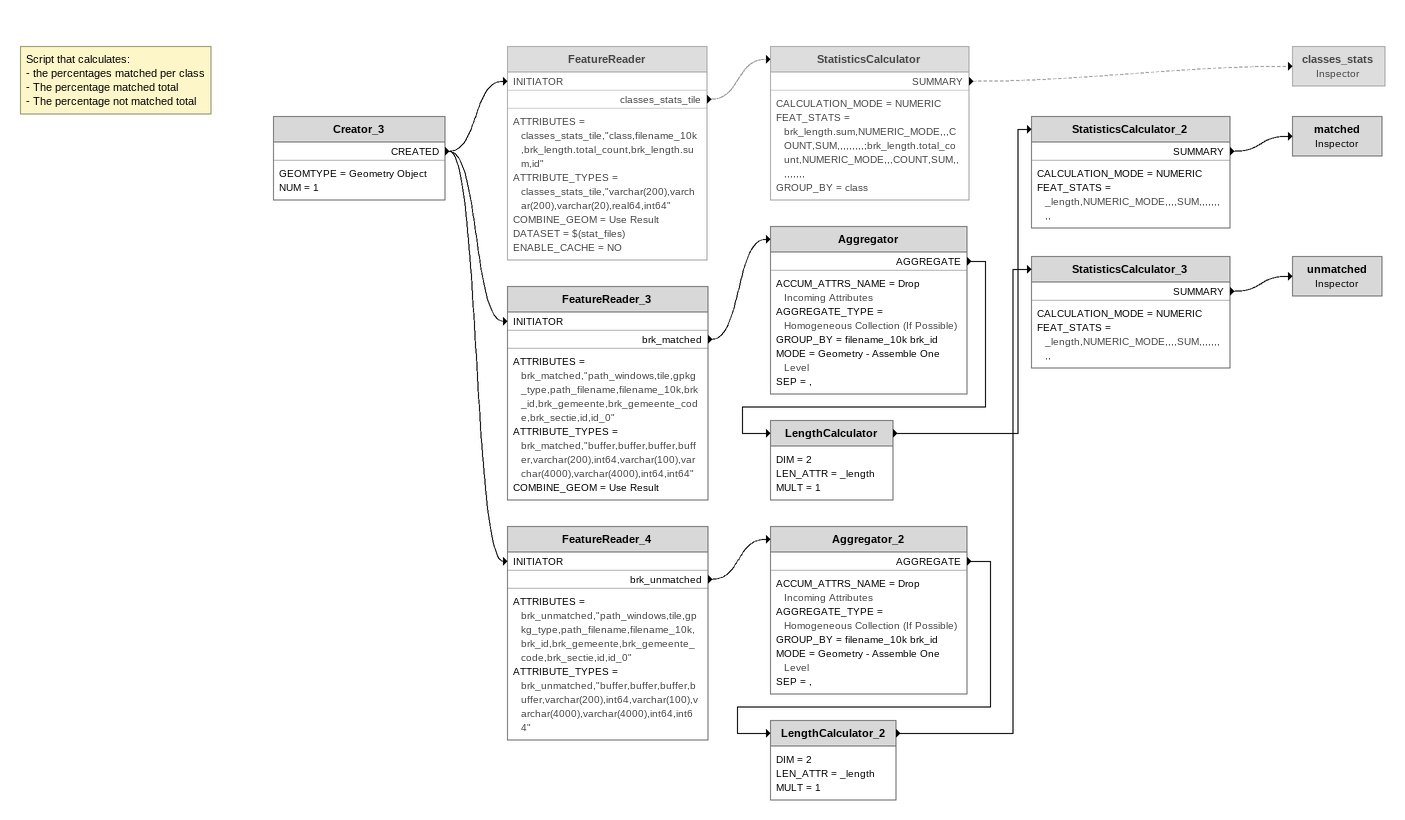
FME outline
Note: Script that calculates: / - the percentages matched per class / - The percentage matched total / - The percentage not matched total
Creator_3
    GEOMTYPE = Geometry Object
    NUM = 1
    CREATED -> FeatureReader [INITIATOR]
    CREATED -> FeatureReader_3 [INITIATOR]
    CREATED -> FeatureReader_4 [INITIATOR]
FeatureReader [off]
    ATTRIBUTES = classes_stats_tile,"class,filename_10k,brk_length.total_count,brk_length.sum,id"
    ATTRIBUTE_TYPES = classes_stats_tile,"varchar(200),varchar(200),varchar(20),real64,int64"
    COMBINE_GEOM = Use Result
    DATASET = $(stat_files)
    ENABLE_CACHE = NO
    classes_stats_tile -> StatisticsCalculator [off]
StatisticsCalculator [off]
    CALCULATION_MODE = NUMERIC
    FEAT_STATS = brk_length.sum,NUMERIC_MODE,,,COUNT,SUM,,,,,,,,,;brk_length.total_count,NUMERIC_MODE,,,COUNT,SUM,,,,,,,,,
    GROUP_BY = class
    SUMMARY -> classes_stats [off]
classes_stats: Inspector [off]
FeatureReader_3
    ATTRIBUTES = brk_matched,"path_windows,tile,gpkg_type,path_filename,filename_10k,brk_id,brk_gemeente,brk_gemeente_code,brk_sectie,id,id_0"
    ATTRIBUTE_TYPES = brk_matched,"buffer,buffer,buffer,buffer,varchar(200),int64,varchar(100),varchar(4000),varchar(4000),int64,int64"
    COMBINE_GEOM = Use Result
    brk_matched -> Aggregator
Aggregator
    ACCUM_ATTRS_NAME = Drop Incoming Attributes
    AGGREGATE_TYPE = Homogeneous Collection (If Possible)
    GROUP_BY = filename_10k brk_id
    MODE = Geometry - Assemble One Level
    SEP = ,
    AGGREGATE -> LengthCalculator
LengthCalculator
    DIM = 2
    LEN_ATTR = _length
    MULT = 1
    -> StatisticsCalculator_2
StatisticsCalculator_2
    CALCULATION_MODE = NUMERIC
    FEAT_STATS = _length,NUMERIC_MODE,,,,SUM,,,,,,,,,
    SUMMARY -> matched
matched: Inspector
FeatureReader_4
    ATTRIBUTES = brk_unmatched,"path_windows,tile,gpkg_type,path_filename,filename_10k,brk_id,brk_gemeente,brk_gemeente_code,brk_sectie,id,id_0"
    ATTRIBUTE_TYPES = brk_unmatched,"buffer,buffer,buffer,buffer,varchar(200),int64,varchar(100),varchar(4000),varchar(4000),int64,int64"
    brk_unmatched -> Aggregator_2
Aggregator_2
    ACCUM_ATTRS_NAME = Drop Incoming Attributes
    AGGREGATE_TYPE = Homogeneous Collection (If Possible)
    GROUP_BY = filename_10k brk_id
    MODE = Geometry - Assemble One Level
    SEP = ,
    AGGREGATE -> LengthCalculator_2
LengthCalculator_2
    DIM = 2
    LEN_ATTR = _length
    MULT = 1
    -> StatisticsCalculator_3
StatisticsCalculator_3
    CALCULATION_MODE = NUMERIC
    FEAT_STATS = _length,NUMERIC_MODE,,,,SUM,,,,,,,,,
    SUMMARY -> unmatched
unmatched: Inspector
